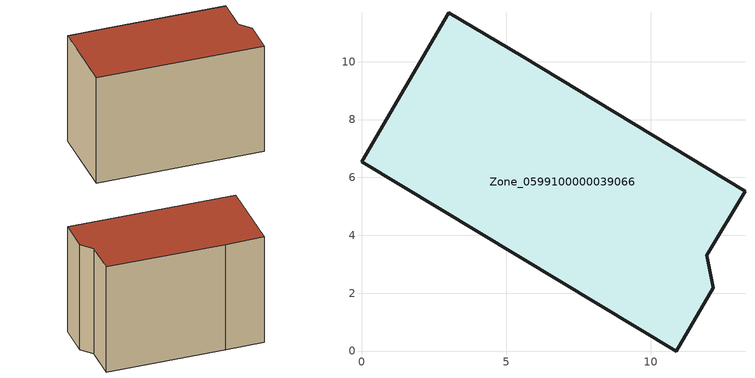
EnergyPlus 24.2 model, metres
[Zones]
Zone_0599100000039066
 floor ground (C_G): 11.94,3.31 12.17,2.19 10.88,0 0,6.54 3.01,11.69 5.56,10.19 13.26,5.52 z0
 wall outside (C_F): 0,6.54 10.88,0 12.17,2.19 11.94,3.31 13.26,5.52 5.56,10.19 3.01,11.69 0,6.54 z0:8.85
 roof outside (C_R): 11.94,3.31 13.26,5.52 5.56,10.19 3.01,11.69 0,6.54 10.88,0 12.17,2.19 z8.85
[BUILDING]
Pand.0599100000039066: North Axis=0; Terrain=City; Loads Convergence Tolerance Value=0.04; Temperature Convergence Tolerance Value=0.4; Solar Distribution=FullExterior; Maximum Number of Warmup Days=25; Minimum Number of Warmup Days=1
[Site:Location]
Rotterdam.The.Hague.AP_ZH_NLD Design_Conditions: Latitude=51.96; Longitude=4.45; Time Zone=1; Elevation=-4.5
[SITE:GROUNDTEMPERATURE:BUILDINGSURFACE]
18, 18, 18, 18, 18, 18, 18, 18, 18, 18, 18, 18
[MATERIAL] Thermal Absorptance=0.9; Solar Absorptance=0.7; Visible Absorptance=0.7
Name | Roughness | Thickness | Conductivity | Density | Specific Heat
G.TI.1946 | MediumSmooth | 0.15 | 1 | 540 | 1210
F.TI.1946 | Rough | 0.3 | 0.857143 | 1920 | 840
R.TI.1946 | MediumRough | 0.2 | 0.1 | 1500 | 1000
[CONSTRUCTION]
C_G: G.TI.1946
C_F: F.TI.1946
C_R: R.TI.1946
[ZONE]
Zone_0599100000039066: Type=1; Multiplier=1; Ceiling Height=Autocalculate; Volume=Autocalculate; Floor Area=autocalculate; Part of Total Floor Area=Yes
[ZONEINFILTRATION:DESIGNFLOWRATE]
Infil_Zone_0599100000039066: Zone or ZoneList or Space or SpaceList=Zone_0599100000039066; Schedule=AlwaysOn; Design Flow Rate Calculation Method=Flow/Area; Flow Rate per Floor Area=0.003; Constant Term Coefficient=1; Temperature Term Coefficient=0; Velocity Term Coefficient=0; Velocity Squared Term Coefficient=0
[HVACTEMPLATE:ZONE:IDEALLOADSAIRSYSTEM]
Zone_0599100000039066: Maximum Heating Supply Air Temperature=50; Minimum Cooling Supply Air Temperature=13; Maximum Heating Supply Air Humidity Ratio=0.0156; Minimum Cooling Supply Air Humidity Ratio=0.0077; Heating Limit=NoLimit; Cooling Limit=NoLimit; Dehumidification Control Type=ConstantSensibleHeatRatio; Cooling Sensible Heat Ratio=0.7; Dehumidification Setpoint=60; Humidification Control Type=None; Humidification Setpoint=30; Outdoor Air Method=None; Outdoor Air Flow Rate per Person=0.00944; Outdoor Air Flow Rate per Zone Floor Area=0; Outdoor Air Flow Rate per Zone=0; Demand Controlled Ventilation Type=None; Outdoor Air Economizer Type=NoEconomizer; Heat Recovery Type=None; Sensible Heat Recovery Effectiveness=0.7; Latent Heat Recovery Effectiveness=0.65
[ZONECONTROL:THERMOSTAT]
ThermostatControl_Zone_0599100000039066: Zone or ZoneList=Zone_0599100000039066; Control Type Schedule=DualSetpointControlType; Control 1=Thermostat_Zone_0599100000039066; Temperature Difference Between Cutout And Setpoint=0
[THERMOSTATSETPOINT:DUALSETPOINT]
Thermostat_Zone_0599100000039066: Heating Setpoint Temperature Schedule=HeatingSetpoint_Zone_0599100000039066; Cooling Setpoint Temperature Schedule=CoolingSetpoint_Zone_0599100000039066
[SCHEDULE:COMPACT]
HeatingSetpoint_Zone_0599100000039066: Through: 12/31, For: AllDays, Until: 24:00, 21
CoolingSetpoint_Zone_0599100000039066: Through: 12/31, For: AllDays, Until: 24:00, 24
DualSetpointControlType: Through: 12/31, For: AllDays, Until: 24:00, 4
AlwaysOn: Through: 12/31, For: AllDays, Until: 24:00, 1
